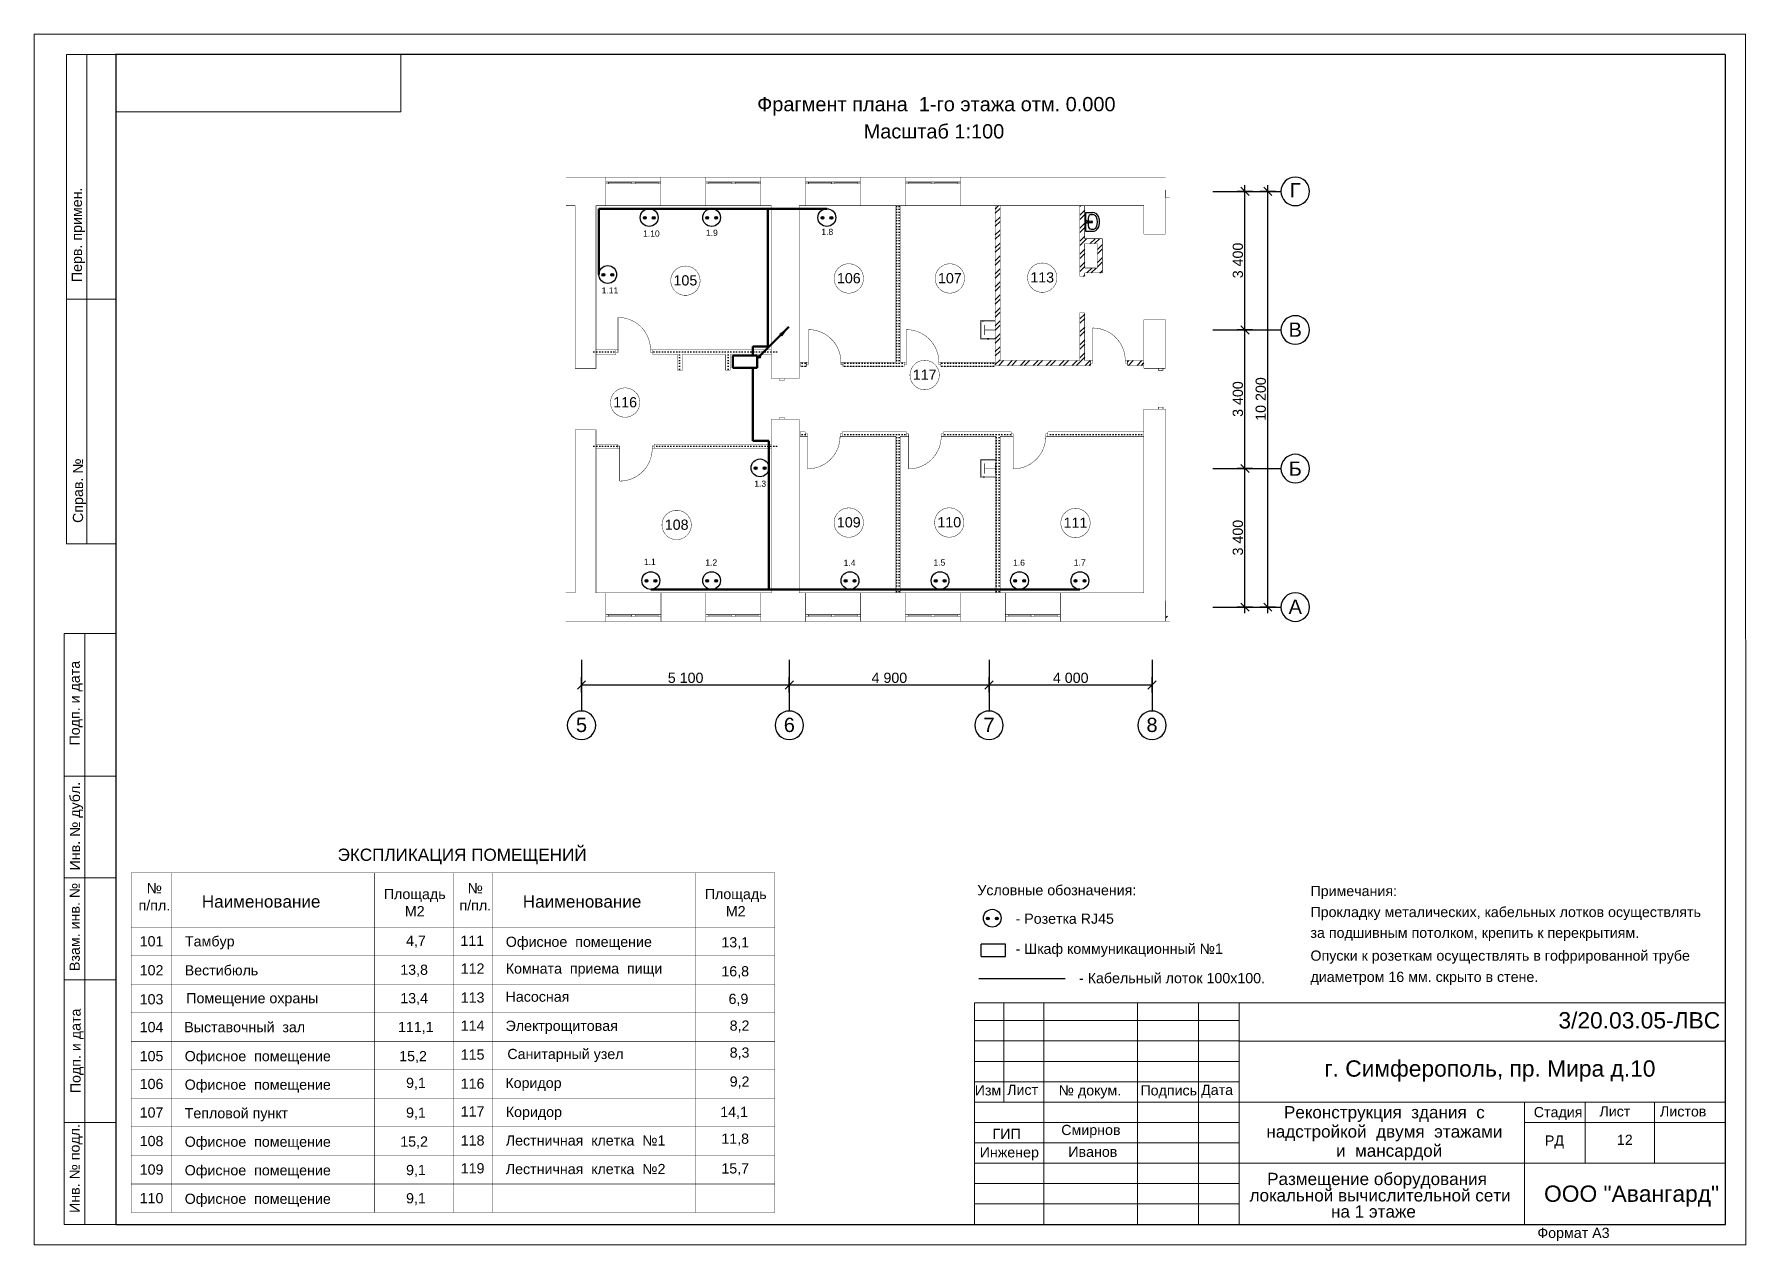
# Model space of a CAD drawing. Header units: millimetres. Extents: x 1293 to 2201, y 85 to 385.
# Drawn here: x 1292.7 to 1712.7, y 85.4 to 382.4 of the extents above; entities that cross this region are included whole.
import ezdxf
from ezdxf.enums import TextEntityAlignment as Align

# ---------------------------------------------------------------- set-up
doc = ezdxf.new("R2010")
doc.units = ezdxf.units.MM
doc.linetypes.add('DOUBLE_DASHED', pattern=[1093.611073, 529.166651, -211.666656, 141.111112, -211.666656])
for name, color, linetype in [('AIAOIEA_NOAIU', 7, 'Continuous'), ('DIMENSIONS', 7, 'Continuous'), ('DOROGY', 7, 'Continuous'), ('TEXT_BLOCKS', 7, 'Continuous'), ('ЛВС', 1, 'Continuous')]:
    doc.layers.add(name, color=color, linetype=linetype)
doc.styles.add('1', font='ARIAL.TTF')
doc.styles.get("Standard").update_dxf_attribs({"font": 'ARIAL.TTF', "height": 3})
pattern_1 = [(0, (0, 0), (0, 69.999999), [0, -69.999999])]
pattern_2 = [(45, (-247.49, 247.49), (-111.36932, 111.36932), [0, -105, 0, -157.5]), (110, (-448.6, 209.19), (-148.00159, -53.86817), [0, -77, 0, -133])]
pattern_3 = [(45, (0, 0), (-159.09903, 159.09903), []), (45, (-53.03, 53.03), (-159.09903, 159.09903), [])]

# ---------------------------------------------------------------- blocks, each defined once
blk = doc.blocks.new('FILL_108')
at = {"layer": 'AIAOIEA_NOAIU', "linetype": 'Continuous'}
h = blk.add_hatch(dxfattribs=at)
h.set_pattern_fill('25__', scale=69.999999, style=0)
h.set_pattern_definition(pattern_1)
h.paths.add_polyline_path([(371362, -246177), (371362, -246572), (371472, -246572), (371472, -246177)], flags=0)
blk = doc.blocks.new('FILL_109')
at = {"layer": 'AIAOIEA_NOAIU', "linetype": 'Continuous'}
h = blk.add_hatch(dxfattribs=at)
h.set_pattern_fill('25__', scale=69.999999, style=0)
h.set_pattern_definition(pattern_1)
h.paths.add_polyline_path([(377997, -248188), (377997, -252028), (378097, -252028), (378097, -248188)], flags=0)
blk = doc.blocks.new('FILL_110')
at = {"layer": 'AIAOIEA_NOAIU', "linetype": 'Continuous'}
h = blk.add_hatch(dxfattribs=at)
h.set_pattern_fill('25__', scale=69.999999, style=0)
h.set_pattern_definition(pattern_1)
h.paths.add_polyline_path([(372680, -246177), (372680, -246067), (369570, -246067), (369570, -246177)], flags=0)
blk = doc.blocks.new('FILL_111')
at = {"layer": 'AIAOIEA_NOAIU', "linetype": 'Continuous'}
h = blk.add_hatch(dxfattribs=at)
h.set_pattern_fill('25__', scale=69.999999, style=0)
h.set_pattern_definition(pattern_1)
h.paths.add_polyline_path([(368670, -246177), (368670, -246067), (368080, -246067), (368080, -246177)], flags=0)
blk = doc.blocks.new('FILL_139')
at = {"layer": 'AIAOIEA_NOAIU', "linetype": 'Continuous'}
h = blk.add_hatch(dxfattribs=at)
h.set_pattern_fill('25__', scale=69.999999, style=0)
h.set_pattern_definition(pattern_1)
h.paths.add_polyline_path([(375543, -242528), (375543, -246368), (375643, -246368), (375643, -242528)], flags=0)
blk = doc.blocks.new('FILL_140')
at = {"layer": 'AIAOIEA_NOAIU', "linetype": 'Continuous'}
h = blk.add_hatch(dxfattribs=at)
h.set_pattern_fill('25__', scale=69.999999, style=0)
h.set_pattern_definition(pattern_1)
h.paths.add_polyline_path([(375543, -248188), (375543, -252028), (375643, -252028), (375643, -248188)], flags=0)
blk = doc.blocks.new('FILL_141')
at = {"layer": 'AIAOIEA_NOAIU', "linetype": 'Continuous'}
h = blk.add_hatch(dxfattribs=at)
h.set_pattern_fill('25__', scale=69.999999, style=0)
h.set_pattern_definition(pattern_1)
h.paths.add_polyline_path([(372680, -248488), (372680, -248378), (369611, -248378), (369611, -248488)], flags=0)
blk = doc.blocks.new('FILL_142')
at = {"layer": 'AIAOIEA_NOAIU', "linetype": 'Continuous'}
h = blk.add_hatch(dxfattribs=at)
h.set_pattern_fill('25__', scale=69.999999, style=0)
h.set_pattern_definition(pattern_1)
h.paths.add_polyline_path([(368711, -248488), (368711, -248378), (368080, -248378), (368080, -248488)], flags=0)
blk = doc.blocks.new('FILL_143')
at = {"layer": 'AIAOIEA_NOAIU', "linetype": 'Continuous'}
h = blk.add_hatch(dxfattribs=at)
h.set_pattern_fill('25__', scale=69.999999, style=0)
h.set_pattern_definition(pattern_1)
h.paths.add_polyline_path([(370189, -246177), (370189, -246572), (370299, -246572), (370299, -246177)], flags=0)
blk = doc.blocks.new('FILL_145')
at = {"layer": 'AIAOIEA_NOAIU', "linetype": 'Continuous'}
h = blk.add_hatch(dxfattribs=at)
h.set_pattern_fill('CUT_STONE', scale=350, style=0)
h.set_pattern_definition(pattern_2)
h.paths.add_polyline_path([(377608, -249200), (377997, -249200), (377997, -249180), (377628, -249180)], flags=0)
blk = doc.blocks.new('FILL_158')
at = {"layer": 'AIAOIEA_NOAIU', "linetype": 'Continuous'}
h = blk.add_hatch(dxfattribs=at)
h.set_pattern_fill('25__', scale=69.999999, style=0)
h.set_pattern_definition(pattern_1)
h.paths.add_polyline_path([(381625, -248188), (381625, -248078), (379269, -248078), (379269, -248188)], flags=0)
blk = doc.blocks.new('FILL_159')
at = {"layer": 'AIAOIEA_NOAIU', "linetype": 'Continuous'}
h = blk.add_hatch(dxfattribs=at)
h.set_pattern_fill('25__', scale=69.999999, style=0)
h.set_pattern_definition(pattern_1)
h.paths.add_polyline_path([(378369, -248188), (378369, -248078), (376703, -248078), (376703, -248188)], flags=0)
blk = doc.blocks.new('FILL_160')
at = {"layer": 'AIAOIEA_NOAIU', "linetype": 'Continuous'}
h = blk.add_hatch(dxfattribs=at)
h.set_pattern_fill('25__', scale=69.999999, style=0)
h.set_pattern_definition(pattern_1)
h.paths.add_polyline_path([(375803, -248188), (375803, -248078), (374222, -248078), (374222, -248188)], flags=0)
blk = doc.blocks.new('FILL_161')
at = {"layer": 'AIAOIEA_NOAIU', "linetype": 'Continuous'}
h = blk.add_hatch(dxfattribs=at)
h.set_pattern_fill('25__', scale=69.999999, style=0)
h.set_pattern_definition(pattern_1)
h.paths.add_polyline_path([(373322, -248188), (373322, -248078), (373190, -248078), (373190, -248188)], flags=0)
blk = doc.blocks.new('FILL_166')
at = {"layer": 'AIAOIEA_NOAIU', "linetype": 'Continuous'}
h = blk.add_hatch(dxfattribs=at)
h.set_pattern_fill('STEEL', scale=75, angle=45, style=0)
h.set_pattern_definition(pattern_3)
h.paths.add_polyline_path([(380173, -243458), (380486, -243458), (380606, -243338), (380173, -243338)], flags=0)
blk = doc.blocks.new('FILL_167')
at = {"layer": 'AIAOIEA_NOAIU', "linetype": 'Continuous'}
h = blk.add_hatch(dxfattribs=at)
h.set_pattern_fill('STEEL', scale=75, angle=45, style=0)
h.set_pattern_definition(pattern_3)
h.paths.add_polyline_path([(380173, -244178), (380606, -244178), (380486, -244058), (380173, -244058)], flags=0)
blk = doc.blocks.new('FILL_168')
at = {"layer": 'AIAOIEA_NOAIU', "linetype": 'Continuous'}
h = blk.add_hatch(dxfattribs=at)
h.set_pattern_fill('25__', scale=69.999999, style=0)
h.set_pattern_definition(pattern_1)
h.paths.add_polyline_path([(377969, -246478), (377969, -246368), (376645, -246368), (376645, -246478)], flags=0)
blk = doc.blocks.new('FILL_169')
at = {"layer": 'AIAOIEA_NOAIU', "linetype": 'Continuous'}
h = blk.add_hatch(dxfattribs=at)
h.set_pattern_fill('25__', scale=69.999999, style=0)
h.set_pattern_definition(pattern_1)
h.paths.add_polyline_path([(375745, -246478), (375745, -246368), (374243, -246368), (374243, -246478)], flags=0)
blk = doc.blocks.new('FILL_170')
at = {"layer": 'AIAOIEA_NOAIU', "linetype": 'Continuous'}
h = blk.add_hatch(dxfattribs=at)
h.set_pattern_fill('25__', scale=69.999999, style=0)
h.set_pattern_definition(pattern_1)
h.paths.add_polyline_path([(373343, -246478), (373343, -246368), (373190, -246368), (373190, -246478)], flags=0)
blk = doc.blocks.new('FILL_171')
at = {"layer": 'AIAOIEA_NOAIU', "linetype": 'Continuous'}
h = blk.add_hatch(dxfattribs=at)
h.set_pattern_fill('CUT_STONE', scale=350, style=0)
h.set_pattern_definition(pattern_2)
h.paths.add_polyline_path([(377977, -245349), (377608, -245349), (377628, -245369), (377977, -245369)], flags=0)
blk = doc.blocks.new('FILL_172')
at = {"layer": 'AIAOIEA_NOAIU', "linetype": 'Continuous'}
h = blk.add_hatch(dxfattribs=at)
h.set_pattern_fill('CUT_STONE', scale=350, style=0)
h.set_pattern_definition(pattern_2)
h.paths.add_polyline_path([(377608, -245800), (377977, -245800), (377977, -245780), (377628, -245780)], flags=0)
blk = doc.blocks.new('FILL_173')
at = {"layer": 'AIAOIEA_NOAIU', "linetype": 'Continuous'}
h = blk.add_hatch(dxfattribs=at)
h.set_pattern_fill('STEEL', scale=75, angle=45, style=0)
h.set_pattern_definition(pattern_3)
h.paths.add_polyline_path([(381625, -246448), (381625, -246328), (381219, -246328), (381219, -246448)], flags=0)
blk = doc.blocks.new('FILL_174')
at = {"layer": 'AIAOIEA_NOAIU', "linetype": 'Continuous'}
h = blk.add_hatch(dxfattribs=at)
h.set_pattern_fill('STEEL', scale=75, angle=45, style=0)
h.set_pattern_definition(pattern_3)
h.paths.add_polyline_path([(380319, -246448), (380319, -246328), (378097, -246328), (377977, -246448)], flags=0)
blk = doc.blocks.new('FILL_175')
at = {"layer": 'AIAOIEA_NOAIU', "linetype": 'Continuous'}
h = blk.add_hatch(dxfattribs=at)
h.set_pattern_fill('STEEL', scale=75, angle=45, style=0)
h.set_pattern_definition(pattern_3)
h.paths.add_polyline_path([(377977, -242528), (377977, -246448), (378097, -246328), (378097, -242528)], flags=0)
blk = doc.blocks.new('FILL_176')
at = {"layer": 'AIAOIEA_NOAIU', "linetype": 'Continuous'}
h = blk.add_hatch(dxfattribs=at)
h.set_pattern_fill('STEEL', scale=75, angle=45, style=0)
h.set_pattern_definition(pattern_3)
h.paths.add_polyline_path([(380053, -246328), (380173, -246328), (380173, -245160), (380053, -245160)], flags=0)
blk = doc.blocks.new('FILL_177')
at = {"layer": 'AIAOIEA_NOAIU', "linetype": 'Continuous'}
h = blk.add_hatch(dxfattribs=at)
h.set_pattern_fill('STEEL', scale=75, angle=45, style=0)
h.set_pattern_definition(pattern_3)
h.paths.add_polyline_path([(380053, -244260), (380173, -244260), (380173, -242528), (380053, -242528)], flags=0)
blk = doc.blocks.new('FILL_184')
at = {"layer": 'AIAOIEA_NOAIU', "linetype": 'Continuous'}
h = blk.add_hatch(dxfattribs=at)
h.set_pattern_fill('STEEL', scale=75, angle=45, style=0)
h.set_pattern_definition(pattern_3)
h.paths.add_polyline_path([(380486, -243458), (380486, -244058), (380606, -244178), (380606, -243338)], flags=0)
blk = doc.blocks.new('роз')
at = {"layer": 'ЛВС', "lineweight": 30}
h = blk.add_hatch(color=256, dxfattribs=at)
h.paths.add_polyline_path([(372144.46, -252846.29, 1), (372145.16, -252846.29, 1)])
h.paths.add_polyline_path([(372146.66, -252846.29, 1), (372147.36, -252846.29, 1)])
for centre, radius in [((372145.89, -252846.22), 2.18), ((372144.81, -252846.29), 0.347), ((372147.01, -252846.29), 0.347)]:
    blk.add_circle(centre, radius, dxfattribs=at)

msp = doc.modelspace()

# ---------------------------------------------------------------- hatches: boundary and pattern name
at = {"layer": 'ЛВС', "lineweight": 30}
msp.add_hatch(color=256, dxfattribs=at).paths.add_polyline_path([(1470.95, 303.3, 1), (1470.27, 303.3, 1)])

# ---------------------------------------------------------------- linework, layer by layer
at = {"linetype": 'Continuous', "lineweight": 20}
for p, q in [((1292.74, 85.44), (1292.74, 382.44)), ((1712.68, 382.44), (1292.74, 382.44)), ((1712.74, 85.44), (1712.68, 382.44)), ((1312.68, 377.44), (1300.68, 377.44)), ((1300.68, 377.44), (1300.68, 257.44)), ((1305.68, 377.44), (1305.68, 257.44)), ((1382.68, 377.44), (1382.68, 363.44)), ((1312.74, 363.44), (1382.68, 363.44)), ((1312.68, 317.44), (1300.68, 317.44)), ((1312.74, 257.44), (1300.68, 257.44)), ((1300.12, 90.44), (1300.12, 235.44)), ((1312.74, 235.44), (1300.12, 235.44)), ((1305.12, 90.44), (1305.12, 235.44)), ((1312.74, 200.44), (1300.12, 200.44)), ((1311.49, 175.44), (1300.12, 175.44)), ((1312.74, 175.44), (1300.12, 175.44)), ((1312.74, 150.44), (1300.12, 150.44)), ((1523.46, 90.44), (1523.46, 144.81)), ((1707.74, 144.81), (1523.46, 144.81)), ((1530.64, 144.81), (1530.64, 120.44)), ((1540.46, 90.44), (1540.46, 144.81)), ((1563.46, 90.44), (1563.46, 144.81)), ((1578.46, 90.44), (1578.46, 144.81)), ((1588.46, 90.44), (1588.46, 144.81)), ((1523.46, 140.44), (1588.46, 140.44)), ((1523.46, 135.44), (1588.46, 135.44)), ((1707.74, 135.42), (1588.46, 135.42)), ((1523.46, 130.44), (1588.46, 130.44)), ((1523.46, 125.44), (1588.46, 125.44)), ((1523.46, 120.44), (1588.46, 120.44)), ((1588.46, 120.44), (1707.74, 120.44)), ((1658.46, 90.44), (1658.46, 120.44)), ((1707.74, 120.44), (1658.46, 120.44)), ((1673.36, 120.44), (1673.36, 105.44)), ((1690.36, 120.44), (1690.36, 105.44)), ((1312.74, 115.44), (1300.12, 115.44)), ((1523.46, 115.44), (1588.46, 115.44)), ((1707.74, 115.44), (1658.46, 115.44)), ((1523.46, 110.44), (1588.46, 110.44)), ((1707.74, 105.44), (1523.46, 105.44)), ((1523.46, 105.44), (1588.46, 105.44)), ((1523.46, 100.44), (1588.46, 100.44)), ((1523.46, 95.44), (1588.46, 95.44)), ((1312.74, 90.44), (1300.12, 90.44)), ((1712.74, 85.44), (1292.74, 85.44))]:
    msp.add_line(p, q, dxfattribs=at)
for p, q in [((1707.68, 377.44), (1312.68, 377.44)), ((1312.74, 377.44), (1312.74, 90.44)), ((1707.74, 90.44), (1707.74, 377.44)), ((1312.74, 90.44), (1707.74, 90.44))]:
    msp.add_line(p, q)
at = {"color": 7, "linetype": 'Continuous', "lineweight": 0}
for p, q in [((1570.34, 347.35), (1570.37, 347.38)), ((1570.44, 239.26), (1570.84, 239.66))]:
    msp.add_line(p, q, dxfattribs=at)
at = {"color": 7, "linetype": 'Continuous'}
for p, q in [((1550.69, 338.69), (1552.47, 338.69)), ((1550.69, 338.69), (1550.69, 334.09)), ((1551.08, 336.63), (1551.03, 336.63)), ((1551.08, 336.15), (1551.03, 336.15)), ((1551.48, 336.6), (1551.08, 336.63)), ((1551.48, 336.18), (1551.08, 336.15)), ((1551.31, 336.26), (1551.31, 336.53)), ((1551.31, 336.53), (1551.46, 336.53)), ((1551.46, 336.26), (1551.31, 336.26)), ((1551.32, 336.26), (1551.32, 336.53)), ((1551.41, 337.3), (1551.41, 335.48)), ((1552.1, 336.5), (1551.58, 336.57)), ((1551.58, 336.21), (1552.1, 336.28)), ((1552.12, 338.19), (1552.47, 338.19)), ((1550.69, 334.09), (1552.47, 334.09)), ((1551.41, 335.48), (1551.41, 335.48)), ((1552.12, 334.59), (1552.47, 334.59))]:
    msp.add_line(p, q, dxfattribs=at)
at = {"color": 7, "linetype": 'Continuous', "lineweight": 30, "const_width": 0.1}
for points in [[(1525.97, 308.63), (1525.97, 311.14)], [(1528.55, 308.63), (1528.55, 311.14)], [(1526.04, 309.88), (1528.55, 309.88)], [(1525.97, 274.63), (1525.97, 277.14)], [(1526.04, 275.88), (1528.55, 275.88)], [(1528.55, 274.63), (1528.55, 277.14)]]:
    msp.add_lwpolyline(points, dxfattribs=at)
at = {"color": 7, "linetype": 'Continuous'}
for centre, radius, start, end in [((1551.06, 336.39), 0.25, 69.2856, 290.7144), ((1551.06, 336.39), 0.24, 97.8374, 261.8967), ((1551.46, 336.39), 0.136, 270, 90), ((1551.45, 336.39), 0.211, 275.1696, 84.8304), ((1551.46, 336.39), 0.211, 275.1696, 84.8304), ((1552.09, 336.39), 0.112, 277.1389, 82.8611), ((1552.3, 336.39), 0.175, 0, 180), ((1552.3, 336.39), 0.175, 180, 0)]:
    msp.add_arc(centre, radius, start, end, dxfattribs=at)
at = {"color": 7, "linetype": 'Continuous', "lineweight": 30}
for centre, major_axis, ratio, start_param, end_param in [((1552.12, 337.3), (0, 0.889), 0.796047, 0, 1.570796), ((1552.47, 337.3), (1.47, 0), 0.942857, 0.496975, 1.570796), ((1552.47, 337.3), (0.943, 0), 0.942857, 0.496975, 1.570796), ((1550.69, 336.39), (2.97, 0), 0.942857, 5.78621, 6.78016), ((1550.69, 336.39), (3.5, 0), 0.942857, 5.78621, 6.78016), ((1552.12, 335.48), (0, -0.889), 0.796047, 4.712389, 6.283185), ((1552.47, 335.48), (0.943, 0), 0.942857, 4.712389, 5.78621), ((1552.47, 335.48), (1.47, 0), 0.942857, 4.712389, 5.78621)]:
    msp.add_ellipse(centre, major_axis=major_axis, ratio=ratio, start_param=start_param, end_param=end_param, dxfattribs=at)
at = {"layer": 'AIAOIEA_NOAIU', "color": 7, "linetype": 'Continuous', "lineweight": 30, "const_width": 0.1}
for points in [[(1433.03, 347.38), (1423.21, 347.38)], [(1433.03, 347.38), (1433.03, 340.38)], [(1446.53, 347.38), (1433.03, 347.38)], [(1446.53, 346.18), (1433.03, 346.18)], [(1446.53, 345.74), (1433.03, 345.74)], [(1433.7, 346.18), (1433.7, 345.74)], [(1433.7, 345.96), (1439.34, 345.96)], [(1439.34, 346.18), (1439.34, 345.74)], [(1440.23, 346.18), (1440.23, 345.74)], [(1445.87, 345.96), (1440.23, 345.96)], [(1445.87, 346.18), (1445.87, 345.74)], [(1446.53, 347.38), (1446.53, 340.38)], [(1457.53, 347.38), (1446.53, 347.38)], [(1457.53, 347.38), (1457.53, 340.38)], [(1471.03, 347.38), (1457.53, 347.38)], [(1471.03, 346.18), (1457.53, 346.18)], [(1471.03, 345.74), (1457.53, 345.74)], [(1458.2, 346.18), (1458.2, 345.74)], [(1458.2, 345.96), (1463.84, 345.96)], [(1463.84, 346.18), (1463.84, 345.74)], [(1464.73, 346.18), (1464.73, 345.74)], [(1470.37, 345.96), (1464.73, 345.96)], [(1470.37, 346.18), (1470.37, 345.74)], [(1471.03, 347.38), (1471.03, 340.38)], [(1482.03, 347.38), (1471.03, 347.38)], [(1482.03, 347.38), (1482.03, 340.38)], [(1495.53, 347.38), (1482.03, 347.38)], [(1495.53, 346.18), (1482.03, 346.18)], [(1495.53, 345.74), (1482.03, 345.74)], [(1482.7, 346.18), (1482.7, 345.74)], [(1482.7, 345.96), (1488.34, 345.96)], [(1488.34, 346.18), (1488.34, 345.74)], [(1489.23, 346.18), (1489.23, 345.74)], [(1494.87, 345.96), (1489.23, 345.96)], [(1494.87, 346.18), (1494.87, 345.74)], [(1495.53, 347.38), (1495.53, 340.38)], [(1506.53, 347.38), (1495.53, 347.38)], [(1506.53, 347.38), (1506.53, 340.38)], [(1520.03, 347.38), (1506.53, 347.38)], [(1520.03, 346.18), (1506.53, 346.18)], [(1520.03, 345.74), (1506.53, 345.74)], [(1507.2, 346.18), (1507.2, 345.74)], [(1507.2, 345.96), (1512.84, 345.96)], [(1512.84, 346.18), (1512.84, 345.74)], [(1513.73, 346.18), (1513.73, 345.74)], [(1519.37, 345.96), (1513.73, 345.96)], [(1519.37, 346.18), (1519.37, 345.74)], [(1520.03, 347.38), (1520.03, 340.38)], [(1570.34, 347.38), (1520.03, 347.38)], [(1423.22, 340.38), (1425.49, 340.38)], [(1425.49, 340.38), (1425.49, 300.39)], [(1430.59, 340.38), (1433.03, 340.38)], [(1430.59, 300.39), (1430.59, 340.38)], [(1433.03, 340.38), (1446.53, 340.38)], [(1446.53, 340.38), (1457.53, 340.38)], [(1457.53, 340.38), (1471.03, 340.38)], [(1471.03, 340.38), (1473.64, 340.38)], [(1473.64, 340.38), (1473.64, 297.97)], [(1480.44, 340.38), (1482.03, 340.38)], [(1480.44, 297.97), (1480.44, 340.38)], [(1482.03, 340.38), (1495.53, 340.38)], [(1495.53, 340.38), (1506.53, 340.38)], [(1504.22, 340.38), (1504.22, 301.99)], [(1505.22, 340.38), (1504.22, 340.38)], [(1505.22, 301.99), (1505.22, 340.38)], [(1506.53, 340.38), (1520.03, 340.38)], [(1520.03, 340.38), (1565.04, 340.38)], [(1528.56, 340.38), (1528.56, 301.18)], [(1529.76, 340.38), (1528.56, 340.38)], [(1529.76, 302.38), (1529.76, 340.38)], [(1549.31, 340.38), (1549.31, 323.07)], [(1550.51, 340.38), (1549.31, 340.38)], [(1550.51, 332.28), (1550.51, 340.38)], [(1565.04, 340.38), (1565.04, 333.39)], [(1570.34, 333.39), (1570.34, 344.29)], [(1570.44, 344.21), (1570.44, 342.28)], [(1570.44, 342.28), (1571.39, 342.28)], [(1554.84, 332.28), (1550.51, 332.28)], [(1554.84, 323.88), (1554.84, 332.28)], [(1565.04, 333.39), (1570.34, 333.39)], [(1550.51, 331.08), (1553.64, 331.08)], [(1550.51, 325.08), (1550.51, 331.08)], [(1553.64, 331.08), (1553.64, 325.08)], [(1553.64, 325.08), (1550.51, 325.08)], [(1550.51, 323.88), (1554.84, 323.88)], [(1550.51, 323.07), (1550.51, 323.88)], [(1550.51, 323.07), (1549.31, 323.07)], [(1435.99, 304.99), (1435.99, 312.97)], [(1524.87, 312.17), (1524.87, 307.66)], [(1528.56, 312.17), (1524.87, 312.17)], [(1525.07, 307.86), (1525.07, 311.97)], [(1525.07, 311.97), (1528.56, 311.97)], [(1528.56, 311.97), (1528.56, 312.17)], [(1550.51, 314.07), (1549.31, 314.07)], [(1549.31, 314.07), (1549.31, 302.38)], [(1550.51, 302.38), (1550.51, 314.07)], [(1565.04, 312.38), (1565.04, 300.47)], [(1570.34, 312.38), (1565.04, 312.38)], [(1570.34, 300.47), (1570.34, 312.38)], [(1482.72, 301.99), (1482.72, 309.97)], [(1506.74, 301.99), (1506.74, 309.97)], [(1524.87, 307.66), (1528.56, 307.66)], [(1528.56, 307.86), (1525.07, 307.86)], [(1528.56, 307.66), (1528.56, 307.86)], [(1552.49, 302.38), (1552.49, 310.37)], [(1435.48, 304.99), (1430.59, 304.99)], [(1430.59, 303.89), (1435.48, 303.89)], [(1435.48, 304.99), (1435.99, 304.99)], [(1435.48, 304.35), (1435.48, 304.99)], [(1435.48, 304.99), (1435.48, 303.89)], [(1435.99, 304.35), (1435.48, 304.35)], [(1435.99, 304.99), (1435.99, 304.35)], [(1444.48, 304.99), (1443.97, 304.99)], [(1443.97, 304.99), (1443.97, 304.35)], [(1443.97, 304.35), (1444.48, 304.35)], [(1473.64, 304.99), (1444.48, 304.99)], [(1444.48, 304.35), (1444.48, 304.99)], [(1444.48, 304.99), (1444.48, 303.89)], [(1444.48, 303.89), (1450.67, 303.89)], [(1450.67, 303.89), (1450.67, 299.94)], [(1451.77, 303.89), (1462.41, 303.89)], [(1451.77, 299.94), (1451.77, 303.89)], [(1462.41, 303.89), (1462.41, 299.94)], [(1463.51, 303.89), (1473.64, 303.89)], [(1463.51, 299.94), (1463.51, 303.89)], [(1549.31, 302.38), (1529.76, 302.38)], [(1551.98, 302.38), (1550.51, 302.38)], [(1551.98, 302.38), (1552.49, 302.38)], [(1551.98, 301.75), (1551.98, 302.38)], [(1551.98, 302.38), (1551.98, 301.18)], [(1552.49, 302.38), (1552.49, 301.75)], [(1560.98, 302.38), (1560.47, 302.38)], [(1560.47, 302.38), (1560.47, 301.75)], [(1560.98, 301.75), (1560.98, 302.38)], [(1560.98, 302.38), (1560.98, 301.18)], [(1565.04, 302.38), (1560.98, 302.38)], [(1565.04, 301.18), (1565.04, 302.38)], [(1425.49, 300.39), (1430.59, 300.39)], [(1450.67, 299.94), (1451.77, 299.94)], [(1462.41, 299.94), (1463.51, 299.94)], [(1482.21, 301.99), (1480.69, 301.99)], [(1480.69, 301.99), (1480.69, 300.89)], [(1480.69, 300.89), (1482.21, 300.89)], [(1482.21, 301.99), (1482.72, 301.99)], [(1482.21, 301.35), (1482.21, 301.99)], [(1482.21, 301.99), (1482.21, 300.89)], [(1482.72, 301.35), (1482.21, 301.35)], [(1482.72, 301.99), (1482.72, 301.35)], [(1491.21, 301.99), (1490.71, 301.99)], [(1490.71, 301.99), (1490.71, 301.35)], [(1490.71, 301.35), (1491.21, 301.35)], [(1491.21, 301.35), (1491.21, 301.99)], [(1491.21, 301.99), (1491.21, 300.89)], [(1504.22, 301.99), (1491.21, 301.99)], [(1491.21, 300.89), (1506.23, 300.89)], [(1506.23, 301.99), (1505.22, 301.99)], [(1506.23, 301.99), (1506.74, 301.99)], [(1506.23, 301.35), (1506.23, 301.99)], [(1506.23, 301.99), (1506.23, 300.89)], [(1506.74, 301.35), (1506.23, 301.35)], [(1506.74, 301.99), (1506.74, 301.35)], [(1515.23, 301.99), (1514.73, 301.99)], [(1514.73, 301.99), (1514.73, 301.35)], [(1514.73, 301.35), (1515.23, 301.35)], [(1515.23, 301.35), (1515.23, 301.99)], [(1515.23, 301.99), (1515.23, 300.89)], [(1528.48, 301.99), (1515.23, 301.99)], [(1515.23, 300.89), (1528.48, 300.89)], [(1528.48, 300.89), (1528.48, 301.99)], [(1528.56, 301.18), (1551.98, 301.18)], [(1552.49, 301.75), (1551.98, 301.75)], [(1560.47, 301.75), (1560.98, 301.75)], [(1560.98, 301.18), (1565.04, 301.18)], [(1565.04, 300.47), (1570.34, 300.47)], [(1568.59, 299.97), (1568.59, 300.47)], [(1568.59, 300.47), (1569.74, 300.47)], [(1569.74, 299.97), (1568.59, 299.97)], [(1569.74, 300.47), (1569.74, 299.97)], [(1473.64, 297.97), (1480.44, 297.97)], [(1475.64, 297.97), (1475.64, 297.47)], [(1476.78, 297.97), (1475.64, 297.97)], [(1475.64, 297.47), (1476.78, 297.47)], [(1476.78, 297.47), (1476.78, 297.97)], [(1565.04, 290.47), (1570.34, 290.47)], [(1565.04, 290.47), (1565.04, 245.38)], [(1569.74, 290.97), (1568.59, 290.97)], [(1568.59, 290.97), (1568.59, 290.47)], [(1568.59, 290.47), (1569.74, 290.47)], [(1569.74, 290.47), (1569.74, 290.97)], [(1570.34, 238.38), (1570.34, 290.47)], [(1473.64, 287.97), (1480.44, 287.97)], [(1473.64, 287.97), (1473.64, 245.38)], [(1475.64, 287.97), (1475.64, 288.47)], [(1475.64, 288.47), (1476.78, 288.47)], [(1476.78, 287.97), (1475.64, 287.97)], [(1476.78, 288.47), (1476.78, 287.97)], [(1480.44, 245.38), (1480.44, 287.97)], [(1425.49, 285.39), (1425.49, 245.38)], [(1430.59, 285.39), (1425.49, 285.39)], [(1430.59, 245.38), (1430.59, 285.39)], [(1435.9, 281.88), (1430.59, 281.88)], [(1435.9, 281.88), (1435.9, 280.78)], [(1436.4, 281.42), (1435.9, 281.42)], [(1435.9, 281.42), (1435.9, 280.78)], [(1436.4, 280.78), (1436.4, 281.42)], [(1444.39, 280.78), (1444.39, 281.42)], [(1444.39, 281.42), (1444.9, 281.42)], [(1473.64, 281.88), (1444.9, 281.88)], [(1444.9, 281.88), (1444.9, 280.78)], [(1444.9, 281.42), (1444.9, 280.78)], [(1482, 284.88), (1480.69, 284.88)], [(1480.69, 284.88), (1480.69, 283.78)], [(1480.69, 283.78), (1482, 283.78)], [(1482, 284.88), (1482, 283.78)], [(1482.51, 284.42), (1482, 284.42)], [(1482, 284.42), (1482, 283.78)], [(1482, 283.78), (1482.51, 283.78)], [(1482.51, 283.78), (1482.51, 284.42)], [(1482.51, 283.78), (1482.51, 275.8)], [(1490.49, 283.78), (1490.49, 284.42)], [(1490.49, 284.42), (1491, 284.42)], [(1491, 283.78), (1490.49, 283.78)], [(1491, 284.88), (1491, 283.78)], [(1506.82, 284.88), (1491, 284.88)], [(1491, 284.42), (1491, 283.78)], [(1491, 283.78), (1504.22, 283.78)], [(1504.22, 283.78), (1504.22, 245.38)], [(1505.22, 245.38), (1505.22, 283.78)], [(1505.22, 283.78), (1506.82, 283.78)], [(1506.82, 284.88), (1506.82, 283.78)], [(1507.32, 284.42), (1506.82, 284.42)], [(1506.82, 284.42), (1506.82, 283.78)], [(1506.82, 283.78), (1507.32, 283.78)], [(1507.32, 283.78), (1507.32, 284.42)], [(1507.32, 283.78), (1507.32, 275.8)], [(1515.31, 283.78), (1515.31, 284.42)], [(1515.31, 284.42), (1515.82, 284.42)], [(1515.82, 283.78), (1515.31, 283.78)], [(1515.82, 284.88), (1515.82, 283.78)], [(1532.48, 284.88), (1515.82, 284.88)], [(1515.82, 284.42), (1515.82, 283.78)], [(1515.82, 283.78), (1528.76, 283.78)], [(1528.76, 283.78), (1528.76, 245.38)], [(1529.76, 245.38), (1529.76, 283.78)], [(1529.76, 283.78), (1532.48, 283.78)], [(1532.48, 284.88), (1532.48, 283.78)], [(1532.99, 284.42), (1532.48, 284.42)], [(1532.48, 284.42), (1532.48, 283.78)], [(1532.48, 283.78), (1532.99, 283.78)], [(1532.99, 283.78), (1532.99, 284.42)], [(1532.99, 283.78), (1532.99, 275.8)], [(1540.97, 283.78), (1540.97, 284.42)], [(1540.97, 284.42), (1541.48, 284.42)], [(1541.48, 283.78), (1540.97, 283.78)], [(1541.48, 284.88), (1541.48, 283.78)], [(1565.04, 284.88), (1541.48, 284.88)], [(1541.48, 284.42), (1541.48, 283.78)], [(1541.48, 283.78), (1565.04, 283.78)], [(1565.04, 283.78), (1565.04, 284.88)], [(1430.59, 280.78), (1435.9, 280.78)], [(1435.9, 280.78), (1436.4, 280.78)], [(1436.4, 280.78), (1436.4, 272.8)], [(1444.9, 280.78), (1444.39, 280.78)], [(1444.9, 280.78), (1473.64, 280.78)], [(1528.76, 278.17), (1524.87, 278.17)], [(1524.87, 278.17), (1524.87, 273.66)], [(1525.07, 277.97), (1528.76, 277.97)], [(1525.07, 273.86), (1525.07, 277.97)], [(1528.76, 277.97), (1528.76, 278.17)], [(1524.87, 273.66), (1528.76, 273.66)], [(1528.76, 273.86), (1525.07, 273.86)], [(1528.76, 273.66), (1528.76, 273.86)], [(1425.49, 245.38), (1423.19, 245.38)], [(1433.04, 245.38), (1430.59, 245.38)], [(1433.04, 245.38), (1433.04, 238.38)], [(1446.54, 245.38), (1433.04, 245.38)], [(1446.54, 245.38), (1446.54, 238.38)], [(1457.54, 245.38), (1446.54, 245.38)], [(1457.54, 245.38), (1457.54, 238.38)], [(1471.04, 245.38), (1457.54, 245.38)], [(1471.04, 245.38), (1471.04, 238.38)], [(1473.64, 245.38), (1471.04, 245.38)], [(1482.04, 245.38), (1480.44, 245.38)], [(1482.04, 245.38), (1482.04, 238.38)], [(1495.54, 245.38), (1482.04, 245.38)], [(1495.54, 245.38), (1495.54, 238.38)], [(1506.54, 245.38), (1495.54, 245.38)], [(1504.22, 245.38), (1505.22, 245.38)], [(1506.54, 245.38), (1506.54, 238.38)], [(1520.04, 245.38), (1506.54, 245.38)], [(1520.04, 245.38), (1520.04, 238.38)], [(1531.04, 245.38), (1520.04, 245.38)], [(1528.76, 245.38), (1529.76, 245.38)], [(1531.04, 245.38), (1531.04, 238.38)], [(1544.54, 245.38), (1531.04, 245.38)], [(1544.54, 245.38), (1544.54, 238.38)], [(1565.04, 245.38), (1544.54, 245.38)], [(1433.04, 240.03), (1446.54, 240.03)], [(1433.04, 239.58), (1446.54, 239.58)], [(1433.71, 239.58), (1433.71, 240.03)], [(1433.71, 239.81), (1439.35, 239.81)], [(1439.35, 239.58), (1439.35, 240.03)], [(1440.23, 239.58), (1440.23, 240.03)], [(1445.87, 239.81), (1440.23, 239.81)], [(1445.87, 239.58), (1445.87, 240.03)], [(1457.54, 240.03), (1471.04, 240.03)], [(1457.54, 239.58), (1471.04, 239.58)], [(1458.21, 239.58), (1458.21, 240.03)], [(1458.21, 239.81), (1463.85, 239.81)], [(1463.85, 239.58), (1463.85, 240.03)], [(1464.73, 239.58), (1464.73, 240.03)], [(1470.37, 239.81), (1464.73, 239.81)], [(1470.37, 239.58), (1470.37, 240.03)], [(1482.04, 240.03), (1495.54, 240.03)], [(1482.04, 239.58), (1495.54, 239.58)], [(1482.71, 239.58), (1482.71, 240.03)], [(1482.71, 239.81), (1488.35, 239.81)], [(1488.35, 239.58), (1488.35, 240.03)], [(1489.23, 239.58), (1489.23, 240.03)], [(1494.87, 239.81), (1489.23, 239.81)], [(1494.87, 239.58), (1494.87, 240.03)], [(1506.54, 240.03), (1520.04, 240.03)], [(1506.54, 239.58), (1520.04, 239.58)], [(1507.21, 239.58), (1507.21, 240.03)], [(1507.21, 239.81), (1512.85, 239.81)], [(1512.85, 239.58), (1512.85, 240.03)], [(1513.73, 239.58), (1513.73, 240.03)], [(1519.37, 239.81), (1513.73, 239.81)], [(1519.37, 239.58), (1519.37, 240.03)], [(1531.04, 240.03), (1544.54, 240.03)], [(1531.04, 239.58), (1544.54, 239.58)], [(1531.71, 239.58), (1531.71, 240.03)], [(1531.71, 239.81), (1537.35, 239.81)], [(1537.35, 239.58), (1537.35, 240.03)], [(1538.23, 239.58), (1538.23, 240.03)], [(1543.87, 239.81), (1538.23, 239.81)], [(1543.87, 239.58), (1543.87, 240.03)], [(1570.74, 239.66), (1570.34, 239.66)], [(1570.49, 243.48), (1570.44, 243.48)], [(1570.44, 243.48), (1570.44, 238.38)], [(1423.19, 238.38), (1433.04, 238.38)], [(1433.04, 238.38), (1446.54, 238.38)], [(1446.54, 238.38), (1457.54, 238.38)], [(1457.54, 238.38), (1471.04, 238.38)], [(1471.04, 238.38), (1482.04, 238.38)], [(1482.04, 238.38), (1495.54, 238.38)], [(1495.54, 238.38), (1506.54, 238.38)], [(1506.54, 238.38), (1520.04, 238.38)], [(1520.04, 238.38), (1531.04, 238.38)], [(1531.04, 238.38), (1544.54, 238.38)], [(1544.54, 238.38), (1570.34, 238.38)], [(1570.44, 238.38), (1571.38, 238.38)]]:
    msp.add_lwpolyline(points, dxfattribs=at)
for points in [[(1443.97, 304.99, 0.414214), (1435.99, 312.97, 0.414214)], [(1490.71, 301.99, 0.414214), (1482.72, 309.97, 0.414214)], [(1514.73, 301.99, 0.414214), (1506.74, 309.97, 0.414214)], [(1560.47, 302.38, 0.414214), (1552.49, 310.37, 0.414214)], [(1482.51, 275.8, 0.414214), (1490.49, 283.78, 0.414214)], [(1507.32, 275.8, 0.414214), (1515.31, 283.78, 0.414214)], [(1532.99, 275.8, 0.414214), (1540.97, 283.78, 0.414214)], [(1436.4, 272.8, 0.414214), (1444.39, 280.78, 0.414214)]]:
    msp.add_lwpolyline(points, format="xyb", dxfattribs=at)
at = {"layer": 'DIMENSIONS', "color": 7, "linetype": 'Continuous'}
for p, q in [((1590.84, 342.88), (1588.84, 344.88)), ((1589.84, 343.88), (1589.84, 345.38)), ((1596.46, 342.88), (1594.46, 344.88)), ((1595.46, 343.88), (1595.46, 345.38)), ((1591.71, 343.88), (1587.96, 343.88)), ((1589.84, 309.88), (1589.84, 343.88)), ((1597.34, 343.88), (1593.59, 343.88)), ((1595.46, 241.88), (1595.46, 343.88)), ((1588.84, 310.88), (1590.84, 308.88)), ((1591.71, 309.88), (1587.96, 309.88)), ((1589.84, 275.88), (1589.84, 309.88)), ((1591.71, 275.88), (1587.96, 275.88)), ((1588.84, 276.88), (1590.84, 274.88)), ((1589.84, 241.88), (1589.84, 275.88)), ((1591.71, 241.88), (1587.96, 241.88)), ((1588.84, 242.88), (1590.84, 240.88)), ((1589.84, 240.38), (1589.84, 241.88)), ((1597.34, 241.88), (1593.59, 241.88)), ((1594.46, 242.88), (1596.46, 240.88)), ((1595.46, 240.38), (1595.46, 241.88)), ((1428.04, 223.79), (1426.04, 221.79)), ((1427.04, 220.92), (1427.04, 224.67)), ((1427.04, 222.79), (1478.04, 222.79)), ((1479.04, 223.79), (1477.04, 221.79)), ((1478.04, 220.92), (1478.04, 224.67)), ((1478.04, 222.79), (1527.04, 222.79)), ((1528.04, 223.79), (1526.04, 221.79)), ((1527.04, 220.92), (1527.04, 224.67)), ((1527.04, 222.79), (1567.04, 222.79)), ((1568.04, 223.79), (1566.04, 221.79)), ((1567.04, 220.92), (1567.04, 224.67))]:
    msp.add_line(p, q, dxfattribs=at)
at = {"layer": 'DIMENSIONS', "color": 7, "linetype": 'DOUBLE_DASHED'}
for p, q in [((1581.97, 343.88), (1598.69, 343.88)), ((1581.97, 309.88), (1598.69, 309.88)), ((1581.97, 275.88), (1598.69, 275.88)), ((1581.97, 241.88), (1598.69, 241.88)), ((1427.04, 228.92), (1427.04, 216.39)), ((1478.04, 228.92), (1478.04, 216.39)), ((1527.04, 228.92), (1527.04, 216.39)), ((1567.04, 228.92), (1567.04, 216.39))]:
    msp.add_line(p, q, dxfattribs=at)
at = {"layer": 'DIMENSIONS', "color": 7, "linetype": 'Continuous', "lineweight": 30, "const_width": 0.1}
for points in [[(1456.14, 321.97, 1), (1448.94, 321.97, 1)], [(1496.24, 322.52, 1), (1489.03, 322.52, 1)], [(1521.03, 322.52, 1), (1513.83, 322.52, 1)], [(1543.7, 322.71, 1), (1536.5, 322.71, 1)], [(1514.85, 298.83, 1), (1507.65, 298.83, 1)], [(1441.35, 292.07, 1), (1434.15, 292.07, 1)], [(1453.99, 262.04, 1), (1446.79, 262.04, 1)], [(1496.23, 262.62, 1), (1489.03, 262.62, 1)], [(1520.89, 262.64, 1), (1513.69, 262.64, 1)], [(1551.86, 262.52, 1), (1544.66, 262.52, 1)]]:
    msp.add_lwpolyline(points, format="xyb", close=True, dxfattribs=at)
at = {"layer": 'DIMENSIONS', "color": 7, "linetype": 'Continuous'}
for centre, start, end in [((1602.19, 343.88), 0, 180), ((1602.19, 343.88), 180, 0), ((1602.19, 309.88), 0, 180), ((1602.19, 309.88), 180, 0), ((1602.19, 275.88), 0, 180), ((1602.19, 275.88), 180, 0), ((1602.19, 241.88), 0, 180), ((1602.19, 241.88), 180, 0), ((1427.04, 212.89), 0, 180), ((1478.04, 212.89), 0, 180), ((1527.04, 212.89), 0, 180), ((1567.04, 212.89), 0, 180), ((1427.04, 212.89), 180, 0), ((1478.04, 212.89), 180, 0), ((1527.04, 212.89), 180, 0), ((1567.04, 212.89), 180, 0)]:
    msp.add_arc(centre, 3.5, start, end, dxfattribs=at)
at = {"layer": 'DOROGY', "color": 7, "linetype": 'Continuous', "lineweight": 30, "const_width": 0.1}
for points in [[(1316.51, 93.35), (1316.51, 176.71)], [(1316.51, 176.71), (1474.49, 176.71)], [(1326.51, 93.35), (1326.51, 176.71)], [(1376.28, 93.35), (1376.28, 176.71)], [(1395.73, 176.71), (1395.73, 93.35)], [(1405.27, 93.35), (1405.27, 176.71)], [(1455.04, 93.35), (1455.04, 176.71)], [(1474.49, 176.71), (1474.49, 93.35)], [(1316.51, 163.35), (1474.49, 163.35)], [(1316.51, 156.35), (1474.49, 156.35)], [(1316.51, 149.35), (1474.49, 149.35)], [(1316.51, 142.35), (1474.49, 142.35)], [(1316.51, 135.35), (1474.49, 135.35)], [(1316.51, 128.35), (1474.49, 128.35)], [(1316.51, 121.35), (1474.49, 121.35)], [(1316.51, 114.35), (1474.49, 114.35)], [(1316.51, 107.35), (1474.49, 107.35)], [(1316.51, 100.35), (1474.49, 100.35)], [(1316.51, 93.35), (1474.49, 93.35)]]:
    msp.add_lwpolyline(points, dxfattribs=at)
at = {"layer": 'ЛВС', "lineweight": 50}
for p, q in [((1431.3, 339.63), (1487.24, 339.63)), ((1431.3, 323.49), (1431.3, 339.63)), ((1472.79, 339.63), (1472.79, 305.82)), ((1477.94, 310.62), (1470.83, 303.52)), ((1472.79, 305.82), (1469.06, 305.82)), ((1469.06, 305.82), (1469.06, 303.58)), ((1469.08, 300.6), (1469.08, 282.68)), ((1469.08, 282.68), (1473.03, 282.68)), ((1473.03, 282.68), (1473.03, 246.2)), ((1444.05, 246.2), (1549.35, 246.2))]:
    msp.add_line(p, q, dxfattribs=at)
at = {"layer": 'ЛВС', "linetype": 'Continuous', "lineweight": 50}
for p, q in [((1470.17, 303.58), (1464.15, 303.58)), ((1464.15, 300.6), (1464.15, 303.58)), ((1470.17, 300.6), (1470.17, 303.58)), ((1464.15, 300.6), (1470.17, 300.6))]:
    msp.add_line(p, q, dxfattribs=at)
at = {"layer": 'ЛВС', "lineweight": 30}
msp.add_line((1470.3, 303.3), (1470.17, 303.3), dxfattribs=at)
at = {"layer": 'ЛВС', "linetype": 'Continuous', "lineweight": 30}
for p, q in [((1531.11, 159.15), (1525.08, 159.15)), ((1525.08, 156.17), (1525.08, 159.15)), ((1525.08, 156.17), (1531.11, 156.17)), ((1531.11, 156.17), (1531.11, 159.15)), ((1524.57, 150.78), (1545.72, 150.78))]:
    msp.add_line(p, q, dxfattribs=at)
at = {"layer": 'ЛВС', "lineweight": 30}
msp.add_circle((1470.61, 303.3), 0.339, dxfattribs=at)
msp.add_solid([(1475.58, 308.93), (1476.25, 308.25), (1477.94, 310.62)], dxfattribs=at)

# ---------------------------------------------------------------- block references
at = {"layer": 'AIAOIEA_NOAIU', "xscale": 0.01000000000931323, "yscale": 0.01000000000931323, "zscale": 0.01}
for name in ['FILL_139', 'FILL_175', 'FILL_177', 'FILL_166', 'FILL_184', 'FILL_167', 'FILL_171', 'FILL_176', 'FILL_172', 'FILL_111', 'FILL_110', 'FILL_143', 'FILL_108', 'FILL_170', 'FILL_169', 'FILL_168', 'FILL_174', 'FILL_173', 'FILL_142', 'FILL_141', 'FILL_161', 'FILL_160', 'FILL_140', 'FILL_159', 'FILL_109', 'FILL_158', 'FILL_145']:
    msp.add_blockref(name, (-2251.21, 2765.66), dxfattribs=at)
at = {"layer": 'ЛВС', "lineweight": 30}
for p in [(-370702.25, 253183.67), (-370686.92, 253183.67), (-370658.65, 253183.67), (-370712.41, 253169.71), (-370675.04, 253122.27), (-370701.84, 253094.61), (-370686.92, 253094.61), (-370652.96, 253094.61), (-370630.86, 253094.61), (-370611.36, 253094.61), (-370596.54, 253094.61), (-370618.05, 253011.78)]:
    msp.add_blockref('роз', p, dxfattribs=at)

# ---------------------------------------------------------------- texts
at = {"linetype": 'Continuous', "lineweight": 20, "style": '1'}
for s, p in [('Перв. примен.', (1304.46, 321.61)), ('Справ. №', (1304.73, 262.54)), ('Подп. и дата', (1303.92, 207.94)), ('Инв. № дубл.', (1303.98, 177.27)), ('Взам. инв. №', (1303.92, 152.59)), ('Подп. и дата', (1304.14, 122.62)), ('Инв. № подл.', (1303.9, 93.24))]:
    msp.add_text(s, height=2.5, rotation=90, dxfattribs=at).set_placement(p)
for s, p in [('Изм', (1523.53, 122.08)), ('Лист', (1531.5, 122.2)), ('№ докум.', (1544.14, 122.07)), ('Подпись', (1564.19, 122.07)), ('Дата', (1579.08, 122.18)), ('Стадия', (1660.72, 116.74)), ('Лист', (1676.83, 116.91)), ('Листов', (1691.69, 116.91)), ('ГИП', (1527.89, 111.39)), ('Инженер', (1524.75, 106.87)), ('РД', (1663.45, 109.76)), ('12', (1681.12, 109.93)), ('Формат А3', (1661.6, 87.11))]:
    msp.add_text(s, height=2.5, dxfattribs=at).set_placement(p)
for s, p in [('Смирнов', (1544.77, 112.36)), ('Иванов', (1546.5, 107))]:
    msp.add_text(s, height=2.5).set_placement(p)
at = {"style": '1'}
msp.add_text('ООО "Авангард"', height=4, dxfattribs=at).set_placement((1663.24, 95.97))
at = {"color": 7, "insert": (1609.31, 130.68), "char_height": 4, "width": 93.5975, "attachment_point": 1}
msp.add_mtext('г. Симферополь, пр. Мира д.10', dxfattribs=at)
at = {"layer": 'DIMENSIONS', "color": 7, "lineweight": 0, "style": '1'}
for s, height, p in [('Г', 3.5, (1602.19, 345.95)), ('106', 2.5, (1492.64, 323.84)), ('107', 2.5, (1517.43, 323.84)), ('113', 2.5, (1540.1, 324.03)), ('105', 2.5, (1452.54, 323.3)), ('В', 3.5, (1602.19, 311.71)), ('117', 2.5, (1511.25, 300.15)), ('116', 2.5, (1437.75, 293.4)), ('Б', 3.5, (1602.19, 277.6)), ('108', 2.5, (1450.39, 263.36)), ('109', 2.5, (1492.63, 263.94)), ('110', 2.5, (1517.29, 263.96)), ('111', 2.5, (1548.26, 263.84)), ('А', 3.5, (1602.19, 243.73)), ('5', 3.5, (1427.04, 214.74)), ('6', 3.5, (1478.04, 214.74)), ('7', 3.5, (1527.04, 214.74)), ('8', 3.5, (1567.04, 214.74))]:
    msp.add_text(s, height=height, dxfattribs=at).set_placement(p, align=Align.TOP_CENTER)
for s, p in [('3\xa0400', (1589.34, 322.56)), ('3\xa0400', (1589.34, 288.56)), ('10\xa0200', (1594.96, 287.6)), ('3\xa0400', (1589.34, 254.56))]:
    msp.add_text(s, height=2.5, rotation=90, dxfattribs=at).set_placement(p)
for s, p in [('5\xa0100', (1448.22, 223.29)), ('4\xa0900', (1498.22, 223.29)), ('4\xa0000', (1542.72, 223.29))]:
    msp.add_text(s, height=2.5, dxfattribs=at).set_placement(p)
at = {"layer": 'TEXT_BLOCKS', "color": 7, "lineweight": 0, "style": '1'}
for s, height, p in [('Фрагмент плана  1-го этажа отм. 0.000', 3.5, (1470.14, 363.54)), ('Масштаб 1:100', 3.5, (1496.27, 356.87)), ('ЭКСПЛИКАЦИЯ ПОМЕЩЕНИЙ', 3, (1367.18, 179.63)), ('Примечания:', 2.5, (1605.92, 170.99)), ('Прокладку металических, кабельных лотков осуществлять', 2.5, (1605.92, 165.83)), ('Тамбур', 2.5, (1329.74, 158.64)), ('4,7', 2.5, (1383.99, 158.78)), ('Офисное  помещение', 2.5, (1408.46, 158.52)), ('13,1', 2.5, (1461.36, 158.4)), ('за подшивным потолком, крепить к перекрытиям.', 2.5, (1605.92, 160.74)), ('Опуски к розеткам осуществлять в гофрированной трубе', 2.5, (1605.92, 155.13)), ('Вестибюль', 2.5, (1329.67, 151.53)), ('13,8', 2.5, (1382.57, 151.67)), ('Комната  приема  пищи', 2.5, (1408.46, 151.96)), ('16,8', 2.5, (1461.36, 151.29)), ('диаметром 16 мм. скрыто в стене.', 2.5, (1605.92, 149.91)), ('Помещение охраны', 2.5, (1330.06, 144.69)), ('13,4', 2.5, (1382.57, 144.69)), ('Насосная', 2.5, (1408.41, 145.06)), ('6,9', 2.5, (1463.13, 144.52)), ('Выставочный  зал', 2.5, (1329.57, 137.58)), ('Электрощитовая', 2.5, (1408.41, 137.91)), ('8,2', 2.5, (1463.4, 137.96)), ('3/20.03.05-ЛВС', 4, (1666.77, 138.51)), ('Офисное  помещение', 2.5, (1329.67, 130.47)), ('15,2', 2.5, (1382.3, 130.47)), ('Санитарный узел', 2.5, (1408.85, 131)), ('8,3', 2.5, (1463.4, 131.34)), ('Офисное  помещение', 2.5, (1329.67, 123.47)), ('9,1', 2.5, (1383.99, 123.91)), ('Коридор', 2.5, (1408.36, 123.89)), ('9,2', 2.5, (1463.4, 124.23)), ('Тепловой пункт', 2.5, (1329.67, 116.47)), ('9,1', 2.5, (1383.99, 116.61)), ('Коридор', 2.5, (1408.46, 116.78)), ('14,1', 2.5, (1461.09, 116.78)), ('Офисное  помещение', 2.5, (1329.67, 109.47)), ('15,2', 2.5, (1382.57, 109.51)), ('Лестничная  клетка  №1', 2.5, (1408.46, 109.78)), ('11,8', 2.5, (1461.36, 110.22)), ('Офисное  помещение', 2.5, (1329.67, 102.47)), ('9,1', 2.5, (1383.99, 102.53)), ('Лестничная  клетка  №2', 2.5, (1408.46, 102.77)), ('15,7', 2.5, (1461.36, 102.92)), ('Размещение оборудования', 3, (1595.29, 100.09)), ('Офисное  помещение', 2.5, (1329.67, 95.47)), ('9,1', 2.5, (1383.99, 95.6)), ('локальной вычислительной сети', 3, (1590.98, 96.06)), ('на 1 этаже', 3, (1610.96, 92.1))]:
    msp.add_text(s, height=height, dxfattribs=at).set_placement(p)
for s, p in [('№', (1322.22, 172.92)), ('№', (1400.98, 172.92)), ('п/пл.', (1322.22, 168.7)), ('п/пл.', (1400.98, 168.7))]:
    msp.add_text(s, height=2.5, dxfattribs=at).set_placement(p, align=Align.MIDDLE_CENTER)
for s, height, p in [('Площадь', 2.5, (1386.12, 170.24)), ('Площадь', 2.5, (1464.88, 170.24)), ('Наименование ', 3, (1349, 168.16)), ('М2', 2.5, (1386.12, 166.03)), ('Наименование ', 3, (1427.76, 168.16)), ('М2', 2.5, (1464.88, 166.03)), ('101', 2.5, (1321.53, 158.65)), ('111', 2.5, (1400.23, 158.77)), ('102', 2.5, (1321.53, 151.54)), ('112', 2.5, (1400.32, 151.96)), ('113', 2.5, (1400.32, 144.85)), ('103', 2.5, (1321.53, 144.42)), ('104', 2.5, (1321.53, 137.59)), ('111,1', 2.5, (1386.38, 137.63)), ('114', 2.5, (1400.32, 137.96)), ('105', 2.5, (1321.53, 130.48)), ('115', 2.5, (1400.32, 130.85)), ('106', 2.5, (1321.53, 123.64)), ('116', 2.5, (1400.32, 123.73)), ('107', 2.5, (1321.53, 116.64)), ('117', 2.5, (1400.32, 116.9)), ('Реконструкция  здания  с  ', 3, (1625.22, 116.45)), ('надстройкой  двумя  этажами  ', 3, (1625.22, 111.73)), ('108', 2.5, (1321.53, 109.64)), ('118', 2.5, (1400.32, 109.79)), ('и  мансардой', 3, (1625.22, 107.02)), ('109', 2.5, (1321.53, 102.64)), ('119', 2.5, (1400.32, 102.95)), ('110', 2.5, (1321.53, 95.64))]:
    msp.add_text(s, height=height, dxfattribs=at).set_placement(p, align=Align.CENTER)
at = {"layer": 'ЛВС', "lineweight": 0, "style": '1'}
for s, p in [('1.10', (1442.15, 332.79)), ('1.9', (1457.57, 332.98)), ('1.8', (1485.89, 333.21)), ('1.11', (1431.99, 318.83)), ('1.3', (1469.44, 271.41)), ('1.1', (1442.35, 252.24)), ('1.2', (1457.42, 252.08)), ('1.4', (1491.37, 252.01)), ('1.5', (1513.39, 252.07)), ('1.6', (1532.94, 252.03)), ('1.7', (1547.85, 252.08))]:
    msp.add_text(s, height=1.5, dxfattribs=at).set_placement(p)
at = {"layer": 'ЛВС', "color": 7, "lineweight": 0, "style": '1'}
for s, p in [('Условные обозначения:', (1524.18, 171.19)), ('- Розетка RJ45', (1533.55, 164.19)), ('- Шкаф коммуникационный №1', (1533.55, 156.81)), ('- Кабельный лоток 100х100.', (1549.12, 149.61))]:
    msp.add_text(s, height=2.5, dxfattribs=at).set_placement(p)

doc.saveas('drawing.dxf')
